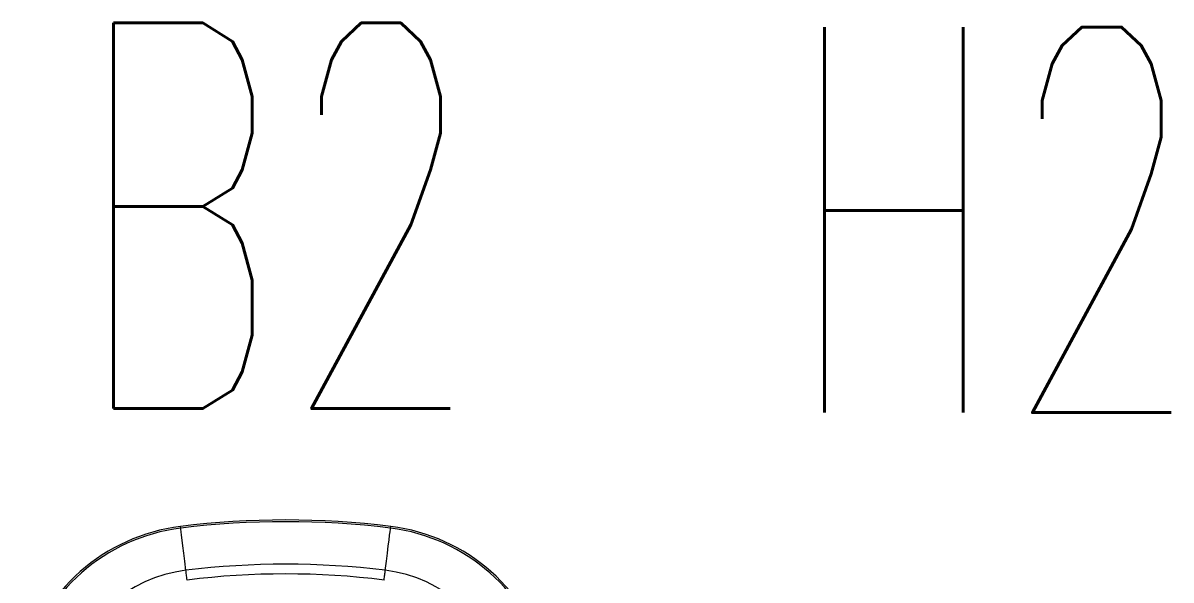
# Model space of a CAD drawing. Header units: inches. Extents: x -3 to 3194, y -983 to 1262.
# Drawn here: x 2961.6 to 3015.3, y 741.7 to 767.7 of the extents above; entities that cross this region are included whole.
import ezdxf
from ezdxf.enums import TextEntityAlignment as Align

# ---------------------------------------------------------------- set-up
doc = ezdxf.new("R2010")
doc.units = ezdxf.units.IN
doc.header["$MEASUREMENT"] = 0
doc.styles.add('ROMANS', font='romans')

# ---------------------------------------------------------------- blocks, each defined once
blk = doc.blocks.new('BOTÃO DUPLO')
at = {"color": 7, "linetype": 'Continuous', "lineweight": 15}
for p, q in [((5847.48, 10992.684), (5847.47, 10992.764)), ((5857.285, 10992.684), (5857.294, 10992.764))]:
    blk.add_line(p, q, dxfattribs=at)
at = {"color": 7, "linetype": 'Continuous', "lineweight": 15, "flags": 128}
for points in [[(5847.724, 10990.715), (5847.671, 10991.142), (5847.624, 10991.522), (5847.583, 10991.852), (5847.549, 10992.129), (5847.521, 10992.353), (5847.501, 10992.52), (5847.487, 10992.631), (5847.48, 10992.684)], [(5857.041, 10990.715), (5857.094, 10991.142), (5857.141, 10991.522), (5857.182, 10991.852), (5857.216, 10992.129), (5857.244, 10992.353), (5857.264, 10992.52), (5857.278, 10992.631), (5857.285, 10992.684)], [(5847.78, 10990.263), (5847.772, 10990.327), (5847.764, 10990.391), (5847.756, 10990.452), (5847.749, 10990.512), (5847.742, 10990.569), (5847.736, 10990.622), (5847.729, 10990.671), (5847.724, 10990.715)], [(5856.985, 10990.263), (5856.993, 10990.327), (5857.001, 10990.391), (5857.008, 10990.452), (5857.016, 10990.512), (5857.023, 10990.569), (5857.029, 10990.622), (5857.035, 10990.671), (5857.041, 10990.715)]]:
    blk.add_lwpolyline(points, dxfattribs=at)
at = {"color": 7, "linetype": 'Continuous', "lineweight": 15}
for centre, radius, start, end in [((5848.539, 10984.13), 8.7, 97.0537, 165.7091), ((5848.539, 10984.13), 8.62, 97.0537, 165.7091), ((5852.382, 10953.067), 40, 82.9463, 97.0537), ((5852.382, 10953.067), 39.92, 82.9463, 97.0537), ((5856.226, 10984.13), 8.62, 14.2909, 82.9463), ((5856.226, 10984.13), 8.7, 14.2909, 82.9463), ((5848.539, 10984.13), 6.636, 97.0537, 165.7091), ((5852.382, 10953.067), 37.936, 82.9463, 97.0537), ((5852.382, 10953.067), 37.48, 82.9463, 97.0537), ((5856.226, 10984.13), 6.636, 14.2909, 82.9463)]:
    blk.add_arc(centre, radius, start, end, dxfattribs=at)

msp = doc.modelspace()

# ---------------------------------------------------------------- block references
msp.add_blockref('BOTÃO DUPLO', (-2878.477, -10248.559))

# ---------------------------------------------------------------- texts
at = {"lineweight": 5, "style": 'ROMANS', "width": 0.6}
for s, p in [('B2', (2973.502, 758.711, -46.028)), ('H2', (3006.951, 758.52, -46.028))]:
    msp.add_text(s, height=18, dxfattribs=at).set_placement(p, align=Align.MIDDLE_CENTER)

doc.saveas('drawing.dxf')
